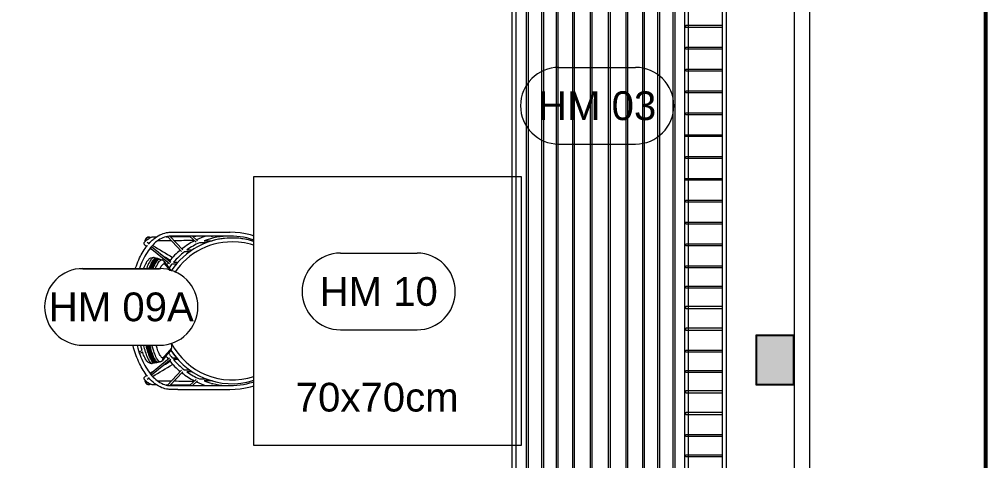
# Model space of a CAD drawing. Header units: millimetres. Extents: x 29001 to 40804, y -8833 to -5892.
# Drawn here: x 31238.8 to 31491.6, y -8514 to -8398.9 of the extents above; entities that cross this region are included whole.
import ezdxf
from ezdxf.enums import TextEntityAlignment as Align

# ---------------------------------------------------------------- set-up
doc = ezdxf.new("R2010")
doc.units = ezdxf.units.MM
for name, pattern in [('ACAD_ISO03W100', [30, 12, -18]), ('DASHED2', [0.375, 0.25, -0.125]), ('MAVIBAHCE XREF$0$DASHDOT', [1, 0.5, -0.25, 0, -0.25])]:
    doc.linetypes.add(name, pattern=pattern)
doc.layers.get('0').update_dxf_attribs({"lineweight": 0})
for name, color, linetype, lineweight in [('Auto_ince', 251, 'Continuous', 0), ('Auto_Tefriş', 32, 'Continuous', 0), ('Auto_Tefriş_2', 26, 'Continuous', 0), ('wipeout', 254, 'Continuous', 0), ('xxx_Auto_Kaplama_Mermer Tarama', 45, 'Continuous', 0), ('xxx_Auto_Tefris_Silik', 252, 'Continuous', 0), ('xxx_Auto_Tefris_Tefris', 32, 'Continuous', 0), ('xxx_Auto_Yardimci_Isaret Genel', 51, 'Continuous', 0)]:
    doc.layers.add(name, color=color, linetype=linetype, lineweight=lineweight)
doc.layers.add('xxx_Auto_Mobilya_Deri', color=7, linetype='Continuous', lineweight=0, true_color=0x666666)
doc.styles.add('AUTOBAN', font='')
doc.styles.get("Standard").update_dxf_attribs({"font": 'arial.ttf'})
doc.styles.get('AUTOBAN').set_extended_font_data('Helvetica Normal Tr')

# ---------------------------------------------------------------- blocks, each defined once
blk = doc.blocks.new('TÜM LAYOOUT')
at = {"color": 116, "lineweight": 0, "true_color": 0x136734}
for points in [[(1796.26, -1873.45), (1796.26, -1879.96), (2296.26, -1879.96), (2296.26, -2326.45), (633.13, -2326.45), (633.13, -2358.95)], [(1800.26, -1873.45), (1800.26, -1875.96), (2300.26, -1875.96), (2300.26, -2330.45), (637.13, -2330.45), (637.13, -2358.95)]]:
    blk.add_lwpolyline(points, dxfattribs=at)
at = {"layer": 'xxx_Auto_Yardimci_Isaret Genel', "linetype": 'MAVIBAHCE XREF$0$DASHDOT', "lineweight": 0, "ltscale": 50, "const_width": 1}
blk.add_lwpolyline([(0, -124.45), (2346.26, -124.45), (2346.26, -2358.95), (0, -2358.95)], close=True, dxfattribs=at)
blk = doc.blocks.new('THC PLAN')
at = {"linetype": 'Continuous'}
blk.add_wipeout([(1592.84, -948.22), (1593.27, -911.48), (1597.33, -907.91), (1608.94, -904.92), (1618.54, -904.84), (1628.14, -907.26), (1634.76, -910.81), (1635.32, -948.21), (1631.21, -948.78), (1626.45, -950.79), (1620.72, -953.05), (1612.25, -953.37), (1605.07, -952), (1598.78, -948.45)], dxfattribs=at).translate(0, 0, 41.86).dxf.layer = 'wipeout'
for p, q in [((1608.45, -908.12), (1608.24, -907.14)), ((1608.74, -907.06), (1608.95, -908.05)), ((1613.88, -907.71), (1613.88, -906.67)), ((1614.38, -906.67), (1614.38, -907.72)), ((1619.31, -908.07), (1619.52, -907.06)), ((1620.02, -907.14), (1619.8, -908.14)), ((1603.32, -909.32), (1602.99, -908.48)), ((1603.46, -908.31), (1603.78, -909.14)), ((1624.43, -909.27), (1624.8, -908.31)), ((1625.27, -908.48), (1624.9, -909.43)), ((1601.41, -916.6), (1597.36, -911.59)), ((1597.74, -911.27), (1601.84, -916.33)), ((1626.42, -916.33), (1630.52, -911.27)), ((1630.91, -911.59), (1626.85, -916.6)), ((1598.24, -919.78), (1594.64, -916.39)), ((1594.71, -915.76), (1598.64, -919.47)), ((1601.41, -918.52), (1601.41, -917.37)), ((1601.91, -916.95), (1601.91, -918.09)), ((1624.58, -916.77), (1624.58, -916.77)), ((1626.35, -918.09), (1626.35, -916.95)), ((1626.85, -917.37), (1626.85, -918.52)), ((1629.63, -919.47), (1633.56, -915.76)), ((1633.62, -916.39), (1630.02, -919.78)), ((1593.63, -918.47), (1593.63, -932.04)), ((1634.63, -918.47), (1634.63, -932.15)), ((1594.63, -921.55), (1596.25, -923.25)), ((1595.86, -923.57), (1594.63, -922.27)), ((1598.24, -922.22), (1598.24, -920.84)), ((1598.74, -920.17), (1598.74, -921.49)), ((1629.52, -921.49), (1629.52, -920.17)), ((1630.02, -920.84), (1630.02, -922.22)), ((1632.01, -923.25), (1633.63, -921.55)), ((1633.63, -922.27), (1632.4, -923.57)), ((1596.36, -924.11), (1596.36, -925.91)), ((1631.9, -925.91), (1631.9, -924.11)), ((1594.63, -926.8), (1594.85, -927.56)), ((1595.86, -927.42), (1595.86, -925.33)), ((1632.4, -925.33), (1632.4, -927.42)), ((1633.41, -927.56), (1633.63, -926.8)), ((1595.86, -938.96), (1595.86, -937.86)), ((1596.36, -939.36), (1596.36, -940.18)), ((1631.9, -940.18), (1631.9, -939.37)), ((1632.4, -937.86), (1632.4, -938.96)), ((1598.24, -943.45), (1598.24, -943.06)), ((1598.74, -943.78), (1598.74, -944.12)), ((1629.52, -944.12), (1629.52, -943.78)), ((1630.02, -943.06), (1630.02, -943.45)), ((1601.41, -946.92), (1601.41, -946.75)), ((1601.91, -947.19), (1601.91, -947.34)), ((1626.35, -947.34), (1626.35, -947.19)), ((1626.85, -946.75), (1626.85, -946.92)), ((1605.2, -949.48), (1605.2, -949.41)), ((1605.7, -949.67), (1605.7, -949.73)), ((1622.56, -949.73), (1622.56, -949.67)), ((1623.06, -949.41), (1623.06, -949.48)), ((1609.43, -951.07), (1609.43, -951.05)), ((1609.93, -951.17), (1609.93, -951.19)), ((1614.38, -951.64), (1614.38, -951.64)), ((1618.33, -951.19), (1618.33, -951.17)), ((1618.83, -951.05), (1618.83, -951.07))]:
    blk.add_line(p, q)
for centre, radius, start, end in [((1614.2, -948.19), 40.47, 94.8315, 95.6642), ((1595.91, -910.88), 1, 90.2693, 208.0879), ((1595.9, -910.88), 0.9, 85.2765, 203.3664), ((1595.91, -910.86), 0.978, 80.4544, 90.5627), ((1564.68, -929.7), 36.95, 30.447, 31.4039), ((1600.57, -914.16), 5.21, 141.4282, 145.6715), ((297068.66, 175160.92), 343955.08, 210.7908923, 210.7919123), ((-260.29, -2019.91), 2163.75, 30.80378, 30.82388), ((1116.15, -1004.87), 493.16, 10.8161, 10.8849), ((1600.74, -912.29), 0.197, 190.729, 239.4928), ((1889.25, -988.16), 272.02, 163.7985, 163.9236), ((149344.79, -88940.49), 171954.48, 149.2075374, 149.2095778), ((3451.31, -1997.69), 2120.39, 149.17602, 149.19653), ((1663.58, -929.7), 36.94, 148.596, 149.5531), ((1627.65, -914.2), 5.27, 34.3541, 38.5485), ((1632.35, -910.86), 0.978, 89.4373, 99.5464), ((1632.36, -910.88), 0.9, 336.3666, 94.7195), ((1632.36, -910.88), 1, 331.8971, 89.7497), ((-46923.15, -394.15), 48521.73, 359.382869, 359.387008), ((18363.75, 9073.41), 19513.8, 210.787593, 210.792986), ((1569.61, -954.34), 52.12, 53.462, 53.476), ((1600.86, -912.87), 0.2, 190.7761, 223.5898), ((1600.85, -912.88), 0.195, 223.4279, 239.6177), ((1114.71, -1005.15), 494.62, 10.6325, 10.7011), ((1601.7, -913.75), 0.866, 189.3738, 279.2988), ((1569.48, -955.03), 51.51, 48.1472, 51.9769), ((-13877.25, 8324.46), 18049.53, 329.204559, 329.210392), ((1884.95, -986.93), 267.55, 164.1343, 164.2614), ((1627.51, -913.35), 0.198, 297.5581, 312.6002), ((1627.5, -913.35), 0.209, 312.4896, 342.9657), ((1887.01, -987.52), 269.69, 164.0082, 164.0495), ((1627.67, -912.78), 0.203, 296.7937, 344.0611), ((1648.5, -945.32), 38.43, 122.6419, 122.6613), ((50151.07, -394.15), 48521.39, 180.612992, 180.617131), ((-174535.59, 977.81), 176140.55, 359.3821298, 359.3837966), ((-84176.07, 5.7), 85775.8, 359.3844292, 359.3847095), ((1614.13, -932.64), 19, 122.793, 0.0008), ((1614.13, -932.64), 18, 117.59, 0.0008), ((1614.02, -932.03), 20.34, 129.2367, 140.661), ((1614.03, -932.05), 19.36, 130.6829, 142.1514), ((1600.81, -917.19), 0.488, 118.4283, 144.886), ((1614.19, -932.24), 20.61, 125.0952, 127.857), ((1614.19, -932.24), 19.61, 124.3323, 128.778), ((1614.16, -932.7), 19.07, 122.7793, 129.9888), ((1604.38, -916.07), 0.807, 227.9853, 276.9377), ((1614.44, -962.53), 46.36, 81.6537, 86.4291), ((1614.13, -932.64), 18, 0.0079, 60.5484), ((1623.87, -916.4), 0.733, 260.9271, 310.9473), ((1646.83, -943.52), 34.8, 124.6874, 130.2411), ((1614.13, -932.64), 19, 0.0079, 56.645), ((1614.08, -932.23), 19.6, 51.2236, 55.021), ((1614.07, -932.24), 20.61, 52.1425, 54.1372), ((1614.23, -932.05), 19.36, 37.8462, 49.3143), ((1614.25, -932.03), 20.33, 39.3378, 50.7645), ((87404.05, 5.7), 85775.52, 180.6152905, 180.6155707), ((177763.61, 977.8), 176140.31, 180.6162034, 180.6178702), ((-412725.86, 3543.07), 414345.63, 359.3824647, 359.3831882), ((1614.25, -932.22), 20.63, 142.0473, 152.9751), ((1614.01, -932.22), 20.64, 27.0261, 37.9514), ((415951.98, 3543.04), 414343.49, 180.6168118, 180.6175353), ((349183.86, -4670.25), 347609.36, 179.3822299, 179.3827779), ((1614.22, -932.2), 19.6, 144.5757, 155.6342), ((1614.23, -932.71), 19.13, 144.0882, 146.7268), ((1614.03, -932.7), 19.11, 33.256, 35.8973), ((1614.06, -932.2), 19.59, 24.3634, 35.4291), ((-345954.87, -4670.24), 347608.63, 0.6172221, 0.6177701), ((1613.96, -932.08), 20.31, 154.4617, 162.0598), ((1614.31, -932.08), 20.3, 17.9379, 25.5392), ((1614.2, -932.16), 19.57, 159.5687, 178.2071), ((1595.22, -925.69), 0.547, 141.6908, 178.2924), ((1614.15, -932.63), 19.02, 159.3031, 164.1022), ((1614.07, -932.16), 19.56, 0.343, 20.4337), ((1614.09, -932.64), 19.04, 0.0133, 15.9291), ((1633.04, -925.69), 0.547, 1.7075, 38.3186), ((1614.13, -932.15), 20.5, 179.7042, 0.2959), ((1614.19, -932.13), 19.56, 180.031, 200.4327), ((1614.07, -932.13), 19.56, 339.5661, 359.9696), ((1614.1, -932.63), 19.03, 339.278, 359.9877), ((1614.19, -932.6), 19.07, 200.7714, 215.8967), ((1632.98, -938.83), 0.515, 328.5381, 348.5813), ((4065.95, -924.18), 2470.22, 180.397, 180.4842), ((1614.21, -932.09), 19.59, 204.3627, 215.4282), ((1614.05, -932.09), 19.59, 324.5737, 335.6366), ((-889.11, -923.77), 2521.64, 359.51618, 359.6016), ((1604.7, -940.18), 10.1, 208.4626, 218.5795), ((1595.9, -946.08), 1, 355.3101, 92.3742), ((1595.9, -946.08), 0.899, 349.4504, 89.1333), ((1614.03, -932.25), 19.35, 217.8474, 229.3188), ((1614.12, -932.64), 19.01, 312.0405, 326.7493), ((1614.24, -932.25), 19.35, 310.6809, 322.1522), ((1632.36, -946.08), 1, 87.6256, 184.6899), ((1632.36, -946.08), 0.899, 90.8663, 190.5496), ((1623.37, -940.04), 10.34, 321.4895, 331.2152), ((1595.9, -946.08), 0.999, 180.1266, 275.5049), ((1595.9, -946.08), 0.899, 156.6331, 270.4107), ((1598.82, -5280.97), 4334.49, 89.99144, 90.02914), ((1595.93, -946.09), 0.869, 338.6947, 349.6935), ((1595.92, -946.09), 0.974, 336.4929, 349.6812), ((1595.95, -946.08), 0.946, 349.3656, 355.317), ((1600.71, -946.98), 0.499, 236.2994, 259.2635), ((1614.19, -932.55), 19.1, 230.0016, 241.9381), ((1614.2, -932.04), 19.63, 231.2306, 242.7134), ((1614.08, -932.55), 19.1, 296.3579, 309.977), ((1614.06, -932.04), 19.63, 297.2867, 308.7696), ((1629.44, -5280.93), 4334.46, 89.97086, 90.00856), ((1632.31, -946.08), 0.946, 184.683, 190.6344), ((1632.34, -946.09), 0.975, 190.3184, 203.5021), ((1632.33, -946.09), 0.869, 190.3065, 201.3053), ((1632.36, -946.08), 0.999, 264.5046, 359.8638), ((1632.36, -946.08), 0.899, 268.6642, 23.372), ((1632.39, -946.07), 0.976, 359.5151, 27.8367), ((1614.15, -932.58), 19.06, 243.7062, 265.5193), ((1614.09, -932.25), 19.38, 244.3599, 256.088), ((1614.17, -932.26), 19.38, 283.91, 295.6403), ((1614.15, -932.06), 19.59, 257.567, 265.6333), ((1614.13, -932.27), 19.38, 270.7456, 272.5678), ((1614.12, -932.07), 19.58, 272.6119, 282.4335), ((1614.11, -932.55), 19.09, 277.8507, 284.309)]:
    blk.add_arc(centre, radius, start, end)
for points, knots in [([(1633.63, -932.15), (1633.63, -928.56), (1633.63, -923.88), (1633.63, -918.7), (1633.63, -916.97), (1633.61, -915.77), (1633.26, -914.51), (1632.34, -912.98), (1631, -911.6), (1628.69, -909.89), (1624.97, -908.2), (1619.8, -906.95), (1614.12, -906.53), (1608.48, -906.95), (1603.31, -908.19), (1599.58, -909.89), (1597.25, -911.6), (1595.91, -913), (1594.99, -914.52), (1594.66, -915.78), (1594.63, -916.95), (1594.63, -918.63), (1594.63, -921.61), (1594.63, -926.3), (1594.63, -929.94), (1594.63, -932.15)], [0, 0, 0, 0, 10.76451, 14.024069, 15.555245, 15.941019, 17.620949, 19.411439, 21.291586, 23.347652, 28.009803, 33.466332, 39.246754, 45.02672, 50.416088, 55.123917, 57.239292, 59.076888, 60.892815, 62.543481, 62.92004, 64.407062, 67.565743, 71.876191, 78.483634, 78.483634, 78.483634, 78.483634]), ([(1597.08, -910.51), (1598.11, -909.7), (1600.5, -908.28), (1604.62, -906.79), (1609.26, -905.87), (1614.15, -905.57), (1619.06, -905.88), (1623.7, -906.8), (1627.81, -908.3), (1630.18, -909.72), (1631.18, -910.51)], [0, 0, 0, 0, 3.921864, 8.309993, 13.091815, 18.083368, 22.974007, 27.823927, 32.224374, 36.05482, 36.05482, 36.05482, 36.05482]), ([(1594.81, -912.94), (1594.81, -912.65), (1594.82, -912.32), (1594.82, -911.87), (1594.96, -911.42), (1595.34, -910.77), (1595.82, -910.12), (1596.28, -909.69), (1596.71, -909.62), (1596.98, -909.79), (1597.14, -910.05), (1597.24, -910.22), (1597.31, -910.34)], [0, 0, 0, 0, 0.880915, 0.993849, 1.346591, 2.269542, 3.256294, 3.760106, 4.149937, 4.470063, 4.670286, 5.067906, 5.067906, 5.067906, 5.067906]), ([(1600.42, -911.64), (1600.41, -911.53), (1600.42, -911.3), (1600.58, -910.84), (1601.09, -910.3), (1602.06, -909.76), (1602.84, -909.45), (1603.31, -909.29)], [0, 0, 0, 0, 0.338025, 0.68305, 1.454174, 2.518494, 3.984482, 3.984482, 3.984482, 3.984482]), ([(1628.03, -912.26), (1628.06, -912.17), (1628, -911.96), (1627.76, -911.68), (1627.37, -911.36), (1626.56, -910.87), (1625.22, -910.28), (1622.71, -909.45), (1619.97, -908.89), (1617.13, -908.57), (1614.75, -908.46), (1610.9, -908.53), (1607.33, -908.98), (1604.5, -909.66), (1603.23, -910.04), (1602.2, -910.4), (1601.29, -910.84), (1600.81, -911.14), (1600.5, -911.44), (1600.42, -911.66), (1600.44, -911.75)], [0, 0, 0, 0, 0.278376, 0.622174, 1.101377, 1.776557, 3.467846, 5.471554, 9.70769, 11.850074, 14.034591, 16.85395, 23.401701, 24.800898, 25.582134, 27.367063, 28.053406, 28.640071, 29.045823, 29.318055, 29.318055, 29.318055, 29.318055]), ([(1627.86, -912.83), (1627.89, -912.74), (1627.84, -912.53), (1627.6, -912.25), (1627.22, -911.94), (1626.42, -911.45), (1625.11, -910.86), (1622.65, -910.04), (1619.24, -909.34), (1615.52, -909.04), (1610.96, -909.13), (1607.51, -909.54), (1604.63, -910.24), (1603.35, -910.61), (1602.21, -911.02), (1601.33, -911.46), (1600.89, -911.75), (1600.61, -912.02), (1600.53, -912.24), (1600.55, -912.33)], [0, 0, 0, 0, 0.277702, 0.618512, 1.091914, 1.757706, 3.423591, 5.396429, 9.506247, 13.871508, 16.559288, 23.186824, 24.264895, 25.436055, 27.176987, 27.899431, 28.370671, 28.773552, 29.045239, 29.045239, 29.045239, 29.045239]), ([(1627.76, -913.21), (1627.78, -913.12), (1627.73, -912.91), (1627.49, -912.63), (1627.12, -912.32), (1626.33, -911.83), (1625.03, -911.25), (1622.6, -910.44), (1619.21, -909.73), (1615.51, -909.43), (1610.97, -909.52), (1607.54, -909.94), (1604.67, -910.63), (1603.4, -911), (1602.27, -911.41), (1601.4, -911.85), (1600.96, -912.14), (1600.69, -912.41), (1600.6, -912.63), (1600.62, -912.72)], [0, 0, 0, 0, 0.276857, 0.615332, 1.083989, 1.743361, 3.392434, 5.344886, 9.417286, 13.762083, 16.446861, 23.042581, 24.113255, 25.276096, 27.004477, 27.721281, 28.188925, 28.589676, 28.860721, 28.860721, 28.860721, 28.860721]), ([(1600.61, -912.61), (1600.62, -912.51), (1600.7, -912.29), (1600.98, -912), (1601.41, -911.7), (1602.26, -911.26), (1603.66, -910.73), (1606.94, -909.86), (1610.8, -909.36), (1614.59, -909.27), (1617.1, -909.39), (1619.47, -909.65), (1621.63, -910.06), (1623.56, -910.59), (1625.09, -911.11), (1626.36, -911.69), (1627.12, -912.18), (1627.5, -912.49), (1627.73, -912.81), (1627.78, -913.03), (1627.77, -913.12)], [0, 0, 0, 0, 0.299857, 0.688409, 1.212511, 1.856299, 3.561617, 5.708866, 12.030256, 15.183819, 17.082644, 19.555489, 22.346767, 23.656596, 25.571171, 27.191727, 27.809975, 28.30105, 28.668251, 28.958914, 28.958914, 28.958914, 28.958914]), ([(1627.7, -913.4), (1627.73, -913.31), (1627.67, -913.1), (1627.44, -912.82), (1627.07, -912.51), (1626.28, -912.03), (1624.99, -911.44), (1622.58, -910.63), (1619.2, -909.93), (1615.51, -909.63), (1610.98, -909.72), (1607.55, -910.13), (1604.69, -910.83), (1603.43, -911.19), (1602.3, -911.61), (1601.44, -912.04), (1601, -912.34), (1600.72, -912.6), (1600.64, -912.82), (1600.66, -912.91)], [0, 0, 0, 0, 0.276638, 0.614131, 1.080881, 1.737163, 3.377868, 5.320178, 9.373954, 13.708549, 16.391827, 22.971683, 24.038674, 25.197375, 26.919507, 27.633832, 28.100026, 28.499849, 28.770724, 28.770724, 28.770724, 28.770724]), ([(1603.78, -909.14), (1604.58, -908.89), (1606.28, -908.46), (1609.88, -907.87), (1614.41, -907.58), (1619.64, -907.99), (1622.9, -908.75), (1624.43, -909.27)], [0, 0, 0, 0, 2.511515, 5.247937, 10.953451, 16.085332, 20.943932, 20.943932, 20.943932, 20.943932]), ([(1624.9, -909.43), (1625.17, -909.54), (1625.68, -909.74), (1626.56, -910.16), (1627.39, -910.65), (1628.03, -911.37), (1628.11, -911.93), (1628.05, -912.17)], [0, 0, 0, 0, 0.854425, 1.667052, 2.902407, 3.750177, 4.494991, 4.494991, 4.494991, 4.494991]), ([(1630.95, -910.34), (1631.02, -910.22), (1631.12, -910.05), (1631.28, -909.79), (1631.56, -909.62), (1631.98, -909.69), (1632.44, -910.12), (1632.91, -910.76), (1633.3, -911.42), (1633.44, -911.87), (1633.45, -912.32), (1633.45, -912.65), (1633.45, -912.94)], [0, 0, 0, 0, 0.397513, 0.599592, 0.923848, 1.307284, 1.812926, 2.777218, 3.722785, 4.073147, 4.186061, 5.067708, 5.067708, 5.067708, 5.067708]), ([(1593.63, -918.47), (1593.64, -917.81), (1593.61, -916.97), (1593.68, -915.56), (1594.07, -914.15), (1595.1, -912.36), (1596.16, -911.3), (1596.75, -910.79)], [0, 0, 0, 0, 1.986445, 2.527254, 4.232645, 6.326212, 8.682617, 8.682617, 8.682617, 8.682617]), ([(1627.59, -913.79), (1627.62, -913.69), (1627.57, -913.49), (1627.34, -913.21), (1626.96, -912.9), (1626.19, -912.41), (1624.91, -911.83), (1622.52, -911.02), (1619.17, -910.33), (1615.5, -910.03), (1610.99, -910.12), (1607.57, -910.53), (1604.73, -911.22), (1603.48, -911.59), (1602.36, -912), (1601.5, -912.43), (1601.07, -912.73), (1600.79, -912.99), (1600.71, -913.21), (1600.73, -913.3)], [0, 0, 0, 0, 0.276621, 0.612525, 1.076377, 1.726712, 3.35076, 5.272889, 9.289591, 13.603837, 16.284117, 22.83233, 23.891984, 25.042448, 26.752132, 27.462175, 27.926158, 28.324409, 28.59525, 28.59525, 28.59525, 28.59525]), ([(1600.72, -913.2), (1600.73, -913.1), (1600.8, -912.88), (1601.07, -912.59), (1601.5, -912.29), (1602.36, -911.84), (1603.75, -911.32), (1606.44, -910.6), (1610.22, -910.01), (1614.8, -909.81), (1619.22, -910.15), (1622.61, -910.88), (1625, -911.69), (1626.23, -912.27), (1626.97, -912.75), (1627.34, -913.07), (1627.57, -913.38), (1627.62, -913.6), (1627.61, -913.7)], [0, 0, 0, 0, 0.298109, 0.672222, 1.181866, 1.847501, 3.58322, 5.631914, 10.203243, 15.02391, 19.387936, 23.475016, 25.395043, 26.937474, 27.549506, 28.042589, 28.40077, 28.694057, 28.694057, 28.694057, 28.694057]), ([(1600.84, -913.89), (1600.82, -913.79), (1600.9, -913.59), (1601.16, -913.33), (1601.56, -913.04), (1602.39, -912.61), (1603.79, -912.08), (1606.47, -911.36), (1610.26, -910.77), (1614.78, -910.57), (1619.11, -910.91), (1622.4, -911.61), (1624.74, -912.39), (1625.96, -912.95), (1626.75, -913.43), (1627.14, -913.74), (1627.4, -914.05), (1627.46, -914.27), (1627.43, -914.36)], [0, 0, 0, 0, 0.278877, 0.621533, 1.095914, 1.760487, 3.415037, 5.578987, 10.091194, 14.876802, 19.142059, 23.109684, 24.91948, 26.554393, 27.129029, 27.676229, 28.060521, 28.328174, 28.328174, 28.328174, 28.328174]), ([(1601.84, -914.6), (1601.82, -914.51), (1601.9, -914.33), (1602.14, -914.09), (1602.51, -913.83), (1603.28, -913.43), (1604.57, -912.96), (1607.05, -912.31), (1610.53, -911.78), (1614.71, -911.6), (1618.72, -911.89), (1621.76, -912.52), (1623.93, -913.22), (1625.2, -913.79), (1626.02, -914.3), (1626.38, -914.72), (1626.43, -914.92), (1626.41, -915)], [0, 0, 0, 0, 0.259541, 0.576073, 1.010427, 1.622498, 3.14659, 5.139082, 9.305189, 13.701852, 17.654608, 21.343981, 22.998248, 24.493832, 25.517481, 25.87179, 26.120974, 26.120974, 26.120974, 26.120974]), ([(1631.51, -910.79), (1631.81, -911.04), (1632.36, -911.56), (1633.34, -912.68), (1634.19, -914.12), (1634.58, -915.55), (1634.65, -916.97), (1634.62, -917.81), (1634.63, -918.47)], [0, 0, 0, 0, 1.165515, 2.298684, 4.425887, 6.153316, 6.688381, 8.682163, 8.682163, 8.682163, 8.682163]), ([(1626.41, -915), (1625.97, -915.32), (1625.33, -915.81), (1624.51, -916.47), (1624.07, -916.85), (1623.82, -917.06), (1623.77, -917.11), (1623.75, -917.11), (1623.73, -917.11), (1623.7, -917.1), (1623.3, -917.02), (1622.73, -916.91), (1622.01, -916.79), (1621.33, -916.68), (1620.45, -916.56), (1618.84, -916.36), (1617, -916.22), (1612.19, -916.09), (1608.12, -916.35), (1604.64, -916.84), (1604.47, -916.86), (1604.37, -916.78), (1603.9, -916.34), (1603.27, -915.79), (1602.48, -915.12), (1602.09, -914.8), (1601.84, -914.6)], [0, 0, 0, 0, 1.638122, 2.407606, 3.164681, 3.377744, 3.380052, 3.389163, 3.423595, 3.452493, 3.460983, 4.66918, 5.166854, 5.667294, 6.73481, 7.820974, 10.55463, 12.251255, 22.267831, 22.760393, 22.783016, 22.786224, 23.134341, 24.725115, 25.26913, 26.243946, 26.243946, 26.243946, 26.243946]), ([(1626.41, -915), (1626.47, -915.02), (1626.57, -915.03), (1626.79, -915.02), (1627.16, -914.87), (1627.37, -914.58), (1627.43, -914.36)], [0, 0, 0, 0, 0.167666, 0.321649, 0.644728, 1.334715, 1.334715, 1.334715, 1.334715]), ([(1596.5, -947.47), (1596.39, -947.45), (1596.22, -947.34), (1596, -947.09), (1595.62, -946.6), (1595.25, -946.03), (1594.94, -945.49), (1594.82, -945.21), (1594.82, -944.88), (1594.8, -942.8), (1594.79, -940.79), (1594.77, -938.93)], [0, 0, 0, 0, 0.34068, 0.599078, 0.989648, 2.195656, 2.619669, 2.869219, 3.117296, 3.578898, 9.1396, 9.1396, 9.1396, 9.1396]), ([(1633.49, -938.93), (1633.48, -940.94), (1633.46, -943.01), (1633.45, -945.09), (1633.43, -945.26), (1633.32, -945.49), (1633.01, -946.03), (1632.64, -946.6), (1632.26, -947.09), (1632.05, -947.34), (1631.87, -947.45), (1631.76, -947.47)], [0, 0, 0, 0, 6.022079, 6.190929, 6.26967, 6.514877, 6.943839, 8.152033, 8.537297, 8.799681, 9.139602, 9.139602, 9.139602, 9.139602]), ([(1600.52, -947.48), (1599.22, -947.48), (1597.88, -947.48), (1596.54, -947.48), (1596.5, -947.47)], [0, 0, 0, 0, 3.901896, 4.019045, 4.019045, 4.019045, 4.019045]), ([(1631.76, -947.47), (1631.72, -947.48), (1630.38, -947.48), (1629.04, -947.48), (1627.74, -947.48)], [0, 0, 0, 0, 0.118356, 4.019062, 4.019062, 4.019062, 4.019062])]:
    blk.add_open_spline(points, degree=3, knots=knots)
blk = doc.blocks.new('masa-70')
at = {"layer": 'xxx_Auto_Tefris_Tefris'}
blk.add_lwpolyline([(1342.71, 1062.64), (1412.71, 1062.64), (1412.71, 992.64), (1342.71, 992.64)], close=True, dxfattribs=at)
blk = doc.blocks.new('Sun köşe')
at = {"linetype": 'Continuous'}
blk.add_wipeout([(-42.09, 15.68), (-47.03, 16.29), (-53.33, 16.66), (-59.37, 16.17), (-63.57, 15.92), (-66.22, 19.81), (-65.91, 23.95), (-66.29, 27.18), (-67.47, 29.34), (-70.86, 33.59), (-71.97, 35.2), (-72.89, 36.74), (-73.75, 38.72), (-74.49, 42.54), (-74.86, 45.26), (-74.55, 47.91), (-74.3, 51.12), (-73.68, 53.72), (-71.34, 57.67), (-68.62, 61.74), (-65.71, 65.38), (-61.88, 68.96), (-59.6, 70.63), (-57.32, 71.92), (-53.8, 73.47), (-49.41, 74.64), (-46.39, 74.95), (-42.38, 75.63), (-38.86, 75.94), (-34.11, 75.75), (-29.6, 74.83), (-26.14, 73.96), (-21.15, 73.9), (-16.95, 73.9), (-14.11, 73.28), (-12.5, 73.04), (-9.87, 71.44), (-8.09, 71.24), (-4.53, 70.65), (0.6, 69.66), (3.96, 68.28), (7.81, 66.21), (11.07, 64.13), (14.52, 62.06), (18.37, 59.59), (20.64, 58.31), (24.98, 55.54), (27.75, 53.37), (29.82, 51.3), (32.78, 48.53), (35.25, 46.26), (36.63, 44.88), (38.41, 43.1), (46.31, 33.41), (46.9, 32.82), (50.65, 27.29), (53.02, 23.54), (55.58, 18.2), (58.25, 12.58), (60.81, 7.84), (62.39, 2.7), (63.77, -2.83), (65.87, -11.86), (67.74, -22.42), (68.03, -29.63), (67.14, -36.45), (66.35, -41.19), (65.75, -45.53), (63.38, -50.47), (60.71, -55.11), (53.2, -63.41), (50.43, -64.79), (45.99, -66.47), (41.54, -67.56), (38.58, -67.75), (34.33, -67.46), (30.68, -65.78), (25.15, -63.21), (21.89, -60.35), (18.54, -57.19), (16.07, -55.31), (14.29, -55.71), (11.92, -56.89), (9.95, -55.11), (10.25, -52.45), (11.93, -48.4), (12.62, -44.55), (11.04, -40.4), (10.16, -36.55), (9.47, -31.51), (9.57, -25.88), (8.19, -19.37), (7.01, -14.62), (4.65, -9.29), (2.38, -4.65), (-3, 1.72), (-7.54, 6.46), (-14.15, 11.3), (-20.57, 14.56), (-29.75, 16.63), (-36.47, 17.22)], dxfattribs=at).dxf.layer = 'wipeout'
at = {"layer": 'Auto_ince'}
for points in [[(-51.37, 71.06), (-47.27, 61.86, -1), (-47.73, 61.65), (-51.85, 70.91)], [(-44.76, 72.59), (-42.78, 63.26, -1), (-43.27, 63.16), (-45.26, 72.51)], [(-38.1, 73.06), (-38.1, 63.7, -1), (-38.6, 63.7), (-38.6, 73.06)], [(-31.73, 72.85), (-32.3, 63.51, -1), (-32.8, 63.54), (-32.23, 72.88)], [(-25.38, 72.25), (-26.52, 62.96, -1), (-27.02, 63.02), (-25.88, 72.31)], [(-19.09, 71.26), (-20.79, 62.06, -1), (-21.28, 62.16), (-19.58, 71.35)], [(-57.78, 68.37), (-51.37, 59.55, -1), (-51.78, 59.26), (-58.22, 68.13)], [(-12.86, 69.9), (-15.12, 60.82, -1), (-15.61, 60.94), (-13.35, 70.02)], [(-6.73, 68.15), (-9.54, 59.23, -1), (-10.02, 59.38), (-7.21, 68.3)], [(-0.72, 66.04), (-4.07, 57.3, -1), (-4.54, 57.48), (-1.18, 66.21)], [(-63.71, 64.37), (-54.9, 56.44, -1), (-55.24, 56.07), (-64.09, 64.04)], [(-63.71, 64.37), (-54.9, 56.44, -1), (-55.24, 56.07), (-64.09, 64.04)], [(5.15, 63.56), (1.27, 55.04, -1), (0.82, 55.25), (4.7, 63.76)], [(10.86, 60.72), (6.47, 52.46, -1), (6.03, 52.7), (10.42, 60.96)], [(10.86, 60.72), (6.47, 52.46, -1), (6.03, 52.7), (10.42, 60.96)], [(-68.65, 58.98), (-57.71, 52.67, -1), (-57.96, 52.23), (-68.93, 58.57)], [(16.39, 57.55), (11.5, 49.57, -1), (11.08, 49.83), (15.96, 57.81)], [(21.71, 54.04), (16.35, 46.38, -1), (15.94, 46.66), (21.3, 54.33)], [(-71.89, 52.36), (-59.67, 48.39, -1), (-59.82, 47.92), (-72.03, 51.88)], [(26.81, 50.21), (20.99, 42.89, -1), (20.59, 43.2), (26.42, 50.53)], [(31.66, 46.08), (25.4, 39.13, -1), (25.03, 39.47), (31.29, 46.42)], [(-72.8, 45.07), (-60.7, 43.8, -1), (-60.75, 43.3), (-72.77, 44.57)], [(32.11, 33.17), (35.9, 41.88, 0.066927), (35.44, 42.49, 0.066927), (34.83, 42.96), (26.1, 39.18)], [(35.27, 42.67), (28.65, 36.05, 1), (29, 35.7), (35.62, 42.31)], [(-71.22, 38), (-60.75, 39.1, -1), (-60.7, 38.6), (-71.02, 37.52)], [(39.04, 38.71), (32.08, 32.45, 1), (32.42, 32.08), (39.37, 38.34)], [(-67.65, 31.94), (-59.82, 34.49, -1), (-59.67, 34.01), (-67.32, 31.53)], [(43.17, 33.86), (35.84, 28.04, 1), (36.15, 27.64), (43.48, 33.47)], [(-62.97, 27.28), (-57.96, 30.17, -1), (-57.71, 29.73), (-62.54, 26.94)], [(46.99, 28.76), (39.33, 23.4, 1), (39.61, 22.99), (47.28, 28.35)], [(-57.89, 23.94), (-55.24, 26.33, -1), (-54.9, 25.96), (-57.42, 23.69)], [(50.5, 23.44), (42.52, 18.55, 1), (42.78, 18.12), (50.76, 23.01)], [(53.67, 17.91), (45.41, 13.52, 1), (45.65, 13.08), (53.91, 17.47)], [(53.67, 17.91), (45.41, 13.52, 1), (45.65, 13.08), (53.91, 17.47)], [(56.51, 12.2), (47.99, 8.32, 1), (48.2, 7.87), (56.71, 11.75)], [(58.99, 6.33), (50.25, 2.98, 1), (50.43, 2.51), (59.17, 5.86)], [(61.1, 0.32), (52.18, -2.49, 1), (52.33, -2.97), (61.25, -0.16)], [(62.85, -5.81), (53.77, -8.07, 1), (53.89, -8.56), (62.97, -6.3)], [(64.21, -12.04), (55.02, -13.74, 1), (55.11, -14.23), (64.3, -12.53)], [(65.2, -18.33), (55.91, -19.47, 1), (55.97, -19.97), (65.26, -18.83)], [(65.8, -24.68), (56.46, -25.25, 1), (56.49, -25.75), (65.83, -25.18)], [(66.01, -31.05), (56.65, -31.05, 1), (56.65, -31.55), (66.01, -31.55)], [(65.54, -37.71), (56.21, -35.73, 1), (56.11, -36.22), (65.46, -38.21)], [(64.01, -44.32), (54.81, -40.22, 1), (54.6, -40.68), (63.86, -44.8)], [(61.32, -50.73), (52.5, -44.32, 1), (52.21, -44.73), (61.08, -51.17)], [(16.89, -50.84), (19.28, -48.19, 1), (18.91, -47.85), (16.64, -50.37)], [(57.29, -56.67), (49.37, -47.86, 1), (48.99, -48.19), (56.96, -57.05)], [(20.23, -55.92), (23.12, -50.91, 1), (22.68, -50.66), (19.89, -55.49)], [(51.93, -61.6), (45.62, -50.66, 1), (45.18, -50.91), (51.52, -61.88)], [(24.89, -60.6), (27.44, -52.78, 1), (26.96, -52.62), (24.48, -60.27)], [(45.31, -64.84), (41.34, -52.62, 1), (40.87, -52.78), (44.83, -64.98)], [(30.95, -64.17), (32.05, -53.7, 1), (31.55, -53.65), (30.47, -63.97)], [(38.02, -65.75), (36.75, -53.65, 1), (36.25, -53.7), (37.52, -65.72)]]:
    blk.add_lwpolyline(points, format="xyb", dxfattribs=at)
at = {"layer": 'Auto_ince', "elevation": -0.14}
for points in [[(-52.98, 60.92), (-60.55, 64, 0.165812), (-61.06, 63.99, 0.083801), (-62.1, 63.22, 0.014346), (-62.25, 63.05, 0.014346)], [(-62.54, 62.65, 0.036875), (-62.82, 62.15, 0.165812), (-62.8, 61.64), (-58.99, 53.41)], [(-57.87, 53.36), (-61.82, 61.91, -0.006156), (-61.79, 61.97, -0.006156)], [(-61.5, 62.38, -0.016823), (-61.37, 62.53, -0.066927), (-60.77, 63.01), (-52.24, 59.54)], [(-54.01, 21.07), (-60.55, 18.4, -0.165812), (-61.06, 18.41, -0.083801), (-62.1, 19.18, -0.083801), (-62.82, 20.25, -0.165812), (-62.8, 20.76), (-61.01, 24.63)], [(-60.16, 24.09), (-61.82, 20.49, 0.066927), (-61.37, 19.87, 0.066927), (-60.77, 19.39), (-55.34, 21.61)], [(55.31, -54.46, 0.016823), (55.45, -54.33, 0.066927), (55.93, -53.73), (52.46, -45.19)], [(14.02, -46.96), (11.35, -53.51, 0.165812), (11.36, -54.01, 0.083801), (12.13, -55.05, 0.083801), (13.2, -55.77, 0.165812), (13.71, -55.75), (17.58, -53.96)], [(53.84, -45.94), (56.92, -53.51, -0.165812), (56.91, -54.02, -0.083801), (56.14, -55.06, -0.014346), (55.98, -55.21, -0.014346)], [(17.04, -53.11), (13.44, -54.77, -0.066927), (12.82, -54.32, -0.066927), (12.34, -53.72), (14.56, -48.29)], [(46.28, -50.83), (54.83, -54.78, 0.008603), (54.92, -54.73, 0.008603)], [(55.6, -55.49, -0.038696), (55.07, -55.78, -0.165812), (54.56, -55.76), (46.33, -51.95)]]:
    blk.add_lwpolyline(points, format="xyb", dxfattribs=at)
for points in [[(-52.98, 60.92), (-52.11, 60.56)], [(-60.59, 25.55), (-58.99, 28.99)], [(-57.87, 29.04), (-59.74, 25.01)], [(-54.02, 22.14), (-52.24, 22.87)], [(-51.27, 22.18), (-52.64, 21.62)], [(15.13, -44.23), (14.57, -45.59)], [(15.09, -46.97), (15.82, -45.19)], [(21.99, -50.82), (17.96, -52.69)], [(18.5, -53.54), (21.94, -51.95)]]:
    blk.add_lwpolyline(points, dxfattribs=at)
at = {"layer": 'Auto_ince', "linetype": 'DASHED2', "ltscale": 0.025, "elevation": -0.14}
blk.add_lwpolyline([(-58.99, 53.41), (-58.63, 52.62)], dxfattribs=at)
at = {"layer": 'Auto_ince'}
for points in [[(26.63, 40.5), (34.16, 43.75)], [(36.7, 41.21), (32.84, 32.35)], [(25.28, 39.91), (25.53, 40.02)]]:
    blk.add_lwpolyline(points, dxfattribs=at)
for centre, radius, start, end in [((-61.73, 62.88, -0.14), 1, 69.1042, 150.0754), ((-61.73, 62.88, -0.14), 1, 183.1698, 203.5457), ((-61.73, 62.88, -0.14), 1, 265.714, 272.8302), ((-61.73, 62.88, -0.14), 1, 305.9246, 6.8349), ((-38.35, 41.2), 23, 126.6228, 137.3772), ((35.8, 42.84), 1, 344.7756, 105.2244), ((35.8, 42.84), 1, 174.4395, 210.6562), ((35.8, 42.84), 1, 239.6113, 275.5605), ((-61.73, 19.53, -0.14), 1, 353.1651, 94.286), ((-61.73, 19.53, -0.14), 1, 156.4543, 290.8958), ((12.48, -54.68, -0.14), 1, 159.1042, 293.5457), ((12.48, -54.68, -0.14), 1, 355.714, 96.8349), ((55.8, -54.69, -0.14), 1, 174.9596, 184.2674), ((55.8, -54.69, -0.14), 1, 83.1465, 144.0568), ((55.8, -54.69, -0.14), 1, 299.906, 20.8772), ((55.8, -54.69, -0.14), 1, 246.4357, 269.0404)]:
    blk.add_arc(centre, radius, start, end, dxfattribs=at)
at = {"layer": 'Auto_Tefriş', "elevation": -0.14}
for points in [[(-51.27, 60.22), (-52.11, 60.56)], [(-58.63, 52.62), (-58.49, 52.31)], [(-58.63, 29.78), (-58.49, 30.09)], [(53.15, -44.23), (53.49, -45.07)], [(22.73, -51.58), (23.04, -51.44)], [(45.54, -51.59), (45.23, -51.44)]]:
    blk.add_lwpolyline(points, dxfattribs=at)
at = {"layer": 'Auto_Tefriş'}
for centre, radius, start, end in [((-38.35, -31.3), 105.35, 0, 90), ((-38.35, -31.3), 104.36, 0, 90), ((-38.35, 41.2), 23, 102.6228, 113.3772), ((-38.35, 41.2), 23, 90.6228, 101.3772), ((-38.35, -31.3), 95.5, 0, 90), ((-38.35, 41.2), 23, 114.6228, 125.3772), ((-38.35, 41.2), 23, 126.6228, 149.3772), ((-38.35, 41.2), 23, 138.6228, 149.3772), ((-38.35, 41.2), 23, 150.6228, 161.3772), ((-38.35, 41.2), 23, 162.6228, 173.3772), ((-38.35, 41.2), 23, 174.6228, 185.3772), ((-38.35, 41.2), 23, 186.6228, 197.3772), ((-38.35, 41.2), 23, 198.6228, 209.3772), ((-38.35, 41.2), 23, 210.6228, 221.3772), ((-38.35, 41.2), 23, 222.6228, 245.7388), ((-38.35, -31.3), 49.5, 0, 90), ((34.15, -31.3), 23, 348.6228, 359.3772), ((34.15, -31.3), 23, 336.6228, 347.3772), ((34.15, -31.3), 23, 204.2612, 227.3772), ((34.15, -31.3), 23, 324.6228, 335.3772), ((34.13, -31.3), 23, 312.6042, 323.3586), ((34.15, -31.3), 23, 228.6228, 239.3772), ((34.13, -31.3), 23, 300.6042, 311.3586), ((34.15, -31.3), 23, 240.6228, 251.3772), ((34.15, -31.3), 23, 288.6228, 299.3772), ((34.15, -31.3), 23, 252.6228, 263.3772), ((34.15, -31.3), 23, 264.6228, 275.3772), ((34.15, -31.3), 23, 276.6228, 287.3772)]:
    blk.add_arc(centre, radius, start, end, dxfattribs=at)
at = {"layer": 'Auto_Tefriş', "extrusion": (0, 0, -1)}
blk.add_ellipse((-38.35, 46.13), major_axis=(-34.48, 0), ratio=0.781001, start_param=4.882437, end_param=7.853982, dxfattribs=at)
at = {"layer": 'Auto_Tefriş'}
blk.add_ellipse((39.08, -31.3), major_axis=(0, -34.48), ratio=0.781001, start_param=4.712389, end_param=7.853982, dxfattribs=at)
for points in [[(-38.35, 18.2), (-41.26, 18.2), (-44.18, 18.48), (-50.04, 19.64), (-52.98, 20.56), (-58.45, 22.98), (-60.98, 24.47), (-65.47, 27.94), (-67.42, 29.91), (-70.6, 34.21), (-71.82, 36.53), (-73.42, 41.28), (-73.83, 43.71), (-73.83, 46.13), (-73.83, 47.7), (-73.66, 49.27), (-72.79, 53.29), (-71.83, 55.69), (-69.16, 60.21), (-67.44, 62.32), (-63.36, 66.1), (-61.01, 67.77), (-55.84, 70.56), (-53.01, 71.68), (-47.1, 73.31), (-44.01, 73.81), (-40.04, 74.03), (-39.2, 74.06), (-38.35, 74.06)], [(11.15, -31.3), (11.15, -34.21), (11.44, -37.13), (12.6, -42.99), (13.51, -45.93), (15.93, -51.4), (17.42, -53.93), (20.89, -58.42), (22.86, -60.37), (27.16, -63.55), (29.48, -64.77), (34.23, -66.38), (36.66, -66.78), (39.08, -66.78), (40.65, -66.78), (42.23, -66.61), (46.24, -65.74), (48.65, -64.78), (53.16, -62.11), (55.27, -60.39), (59.05, -56.32), (60.72, -53.96), (63.51, -48.79), (64.63, -45.97), (66.26, -40.05), (66.76, -36.96), (66.98, -32.99), (67.01, -32.15), (67.01, -31.3)]]:
    blk.add_open_spline(points, degree=3, knots=[4.712389, 4.712389, 4.712389, 4.712389, 4.960422, 4.960422, 5.226706, 5.226706, 5.492989, 5.492989, 5.759273, 5.759273, 6.025556, 6.025556, 6.283185, 6.283185, 6.283185, 6.450503, 6.450503, 6.716786, 6.716786, 6.98307, 6.98307, 7.249353, 7.249353, 7.515637, 7.515637, 7.781921, 7.781921, 7.853982, 7.853982, 7.853982, 7.853982], dxfattribs=at)
at = {"layer": 'Auto_Tefriş_2', "elevation": -0.14}
for points in [[(-50.61, 59.45, 0.012511), (-50.6, 59.47, 0.012511)], [(-50.61, 22.95, -0.012511), (-50.6, 22.93, -0.012511)], [(15.9, -43.56, 0.012511), (15.88, -43.55, 0.012511)], [(52.38, -43.56, -0.012511), (52.4, -43.56, -0.012511)]]:
    blk.add_lwpolyline(points, format="xyb", dxfattribs=at)
at = {"layer": 'Auto_Tefriş_2'}
blk.add_arc((49.21, -48.02), 0.25, 42, 222, dxfattribs=at)
at = {"layer": 'xxx_Auto_Mobilya_Deri'}
blk.add_lwpolyline([(12.03, -31.48, 0.414214), (-38.22, 18.77, -1.000001), (-38.22, 63.27, -0.414203), (56.53, -31.48, -1.00001)], format="xyb", close=True, dxfattribs=at)
at = {"layer": 'xxx_Auto_Tefris_Silik', "lineweight": 0}
blk.add_lwpolyline([(14.03, -31.48, 0.414214), (-38.22, 20.77, -1.000001), (-38.22, 61.27, -0.414203), (54.53, -31.48, -1.00001), (14.03, -31.48, -1.00001)], format="xyb", dxfattribs=at)
blk = doc.blocks.new('tente kolon')
at = {"true_color": 0x454545}
h = blk.add_hatch(color=250, dxfattribs=at)
h.dxf.hatch_style = 1
h.paths.add_polyline_path([(-9.8, -0.2), (-9.8, -12.8), (-0.2, -12.8), (-0.2, -0.2)])
blk.add_lwpolyline([(-10, 0), (-10, -13), (0, -13), (0, 0), (-10, 0)])
blk.add_lwpolyline([(-9.8, -0.2), (-9.8, -12.8), (-0.2, -12.8), (-0.2, -0.2)], close=True)
blk = doc.blocks.new('MOBİLYALAR')
at = {"color": 240, "linetype": 'ACAD_ISO03W100', "lineweight": 0, "ltscale": 0.5, "true_color": 0xed1f24}
blk.add_line((2296.26, -1881.46), (2296.26, -2326.45), dxfattribs=at)
blk.add_line((2296.26, -1881.46), (2296.26, -2326.45), dxfattribs=at)
at = {"layer": 'xxx_Auto_Tefris_Silik'}
for p, q in [((2238.41, -1899.79), (2238.41, -2291.62)), ((2238.89, -1899.63), (2238.89, -2291.78)), ((2243.02, -1898.73), (2243.02, -2292.68)), ((2243.49, -1898.68), (2243.49, -2292.73)), ((2247.72, -1898.68), (2247.72, -2292.74)), ((2248.2, -1898.73), (2248.2, -2292.69)), ((2252.32, -1899.62), (2252.32, -2291.79)), ((2252.8, -1899.78), (2252.8, -2291.63)), ((2234.14, -1901.81), (2234.14, -2289.61)), ((2234.62, -1901.53), (2234.62, -2289.89)), ((2256.64, -1901.53), (2256.64, -2289.88)), ((2257.11, -1901.82), (2257.11, -2289.6)), ((2230.34, -1904.75), (2230.34, -2286.66)), ((2230.82, -1904.3), (2230.82, -2287.11)), ((2260.64, -1904.5), (2260.64, -2286.92)), ((2261.11, -1904.96), (2261.11, -2286.46)), ((2226.82, -1909.16), (2226.82, -2271.84)), ((2264.64, -1909.51), (2264.64, -2281.9)), ((2265.11, -1910.37), (2265.11, -2281.04)), ((2226.82, -2131.84), (2226.82, -2151.84))]:
    blk.add_line(p, q, dxfattribs=at)
for points in [[(2277.48, -2078.69), (2272.8, -2078.69), (2268.12, -2078.69), (2267.87, -2078.69), (2267.87, -2078.94), (2267.87, -2079.19), (2268.12, -2079.19), (2272.8, -2079.19), (2277.48, -2079.19)], [(2277.48, -2084.89), (2272.8, -2084.89), (2268.12, -2084.89), (2267.87, -2084.89), (2267.87, -2084.64), (2267.87, -2084.39), (2268.12, -2084.39), (2272.8, -2084.39), (2277.48, -2084.39)], [(2277.48, -2090.59), (2272.8, -2090.59), (2268.12, -2090.59), (2267.87, -2090.59), (2267.87, -2090.34), (2267.87, -2090.09), (2268.12, -2090.09), (2272.8, -2090.09), (2277.48, -2090.09)], [(2277.48, -2096.29), (2272.8, -2096.29), (2268.12, -2096.29), (2267.87, -2096.29), (2267.87, -2096.04), (2267.87, -2095.79), (2268.12, -2095.79), (2272.8, -2095.79), (2277.48, -2095.79)], [(2277.48, -2101.99), (2272.8, -2101.99), (2268.12, -2101.99), (2267.87, -2101.99), (2267.87, -2101.74), (2267.87, -2101.49), (2268.12, -2101.49), (2272.8, -2101.49), (2277.48, -2101.49)], [(2277.48, -2107.69), (2272.8, -2107.69), (2268.12, -2107.69), (2267.87, -2107.69), (2267.87, -2107.44), (2267.87, -2107.19), (2268.12, -2107.19), (2272.8, -2107.19), (2277.48, -2107.19)], [(2277.48, -2113.39), (2272.8, -2113.39), (2268.12, -2113.39), (2267.87, -2113.39), (2267.87, -2113.14), (2267.87, -2112.89), (2268.12, -2112.89), (2272.8, -2112.89), (2277.48, -2112.89)], [(2277.48, -2119.09), (2272.8, -2119.09), (2268.12, -2119.09), (2267.87, -2119.09), (2267.87, -2118.84), (2267.87, -2118.59), (2268.12, -2118.59), (2272.8, -2118.59), (2277.48, -2118.59)], [(2277.48, -2124.79), (2272.8, -2124.79), (2268.12, -2124.79), (2267.87, -2124.79), (2267.87, -2124.54), (2267.87, -2124.29), (2268.12, -2124.29), (2272.8, -2124.29), (2277.48, -2124.29)], [(2277.48, -2130.49), (2272.8, -2130.49), (2268.12, -2130.49), (2267.87, -2130.49), (2267.87, -2130.24), (2267.87, -2129.99), (2268.12, -2129.99), (2272.8, -2129.99), (2277.48, -2129.99)], [(2277.48, -2136.19), (2272.8, -2136.19), (2268.12, -2136.19), (2267.87, -2136.19), (2267.87, -2135.94), (2267.87, -2135.69), (2268.12, -2135.69), (2272.8, -2135.69), (2277.48, -2135.69)], [(2277.48, -2141.89), (2272.8, -2141.89), (2268.12, -2141.89), (2267.87, -2141.89), (2267.87, -2141.64), (2267.87, -2141.39), (2268.12, -2141.39), (2272.8, -2141.39), (2277.48, -2141.39)], [(2277.48, -2147.19), (2272.8, -2147.19), (2268.12, -2147.19), (2267.87, -2147.19), (2267.87, -2146.94), (2267.87, -2146.69), (2268.12, -2146.69), (2272.8, -2146.69), (2277.48, -2146.69)], [(2277.48, -2151.99), (2272.8, -2151.99), (2268.12, -2151.99), (2267.87, -2151.99), (2267.87, -2152.24), (2267.87, -2152.49), (2268.12, -2152.49), (2272.8, -2152.49), (2277.48, -2152.49)], [(2277.48, -2157.69), (2272.8, -2157.69), (2268.12, -2157.69), (2267.87, -2157.69), (2267.87, -2157.94), (2267.87, -2158.19), (2268.12, -2158.19), (2272.8, -2158.19), (2277.48, -2158.19)], [(2277.48, -2163.89), (2272.8, -2163.89), (2268.12, -2163.89), (2267.87, -2163.89), (2267.87, -2163.64), (2267.87, -2163.39), (2268.12, -2163.39), (2272.8, -2163.39), (2277.48, -2163.39)], [(2277.48, -2169.19), (2272.8, -2169.19), (2268.12, -2169.19), (2267.87, -2169.19), (2267.87, -2168.94), (2267.87, -2168.69), (2268.12, -2168.69), (2272.8, -2168.69), (2277.48, -2168.69)], [(2277.48, -2173.99), (2272.8, -2173.99), (2268.12, -2173.99), (2267.87, -2173.99), (2267.87, -2174.24), (2267.87, -2174.49), (2268.12, -2174.49), (2272.8, -2174.49), (2277.48, -2174.49)], [(2277.48, -2179.69), (2272.8, -2179.69), (2268.12, -2179.69), (2267.87, -2179.69), (2267.87, -2179.94), (2267.87, -2180.19), (2268.12, -2180.19), (2272.8, -2180.19), (2277.48, -2180.19)], [(2277.48, -2185.89), (2272.8, -2185.89), (2268.12, -2185.89), (2267.87, -2185.89), (2267.87, -2185.64), (2267.87, -2185.39), (2268.12, -2185.39), (2272.8, -2185.39), (2277.48, -2185.39)], [(2277.48, -2191.19), (2272.8, -2191.19), (2268.12, -2191.19), (2267.87, -2191.19), (2267.87, -2190.94), (2267.87, -2190.69), (2268.12, -2190.69), (2272.8, -2190.69), (2277.48, -2190.69)]]:
    blk.add_rational_spline(points, [1, 1, 1, 0.707106781187, 1, 0.707106781187, 1, 1, 1], degree=2, knots=[0, 0, 0, 9.355225, 9.355225, 9.747924, 9.747924, 10.140623, 10.140623, 19.495847, 19.495847, 19.495847], dxfattribs=at)
at = {"layer": 'xxx_Auto_Tefris_Tefris'}
for p, q in [((2267.62, -1920.58), (2267.62, -2270.84)), ((2268.62, -1920.33), (2268.62, -2270.59))]:
    blk.add_line(p, q, dxfattribs=at)
for points in [[(2277.48, -1920.73), (2277.48, -2270.99)], [(2278.48, -1920.58), (2278.48, -2270.84)]]:
    blk.add_lwpolyline(points, dxfattribs=at)
at = {"linetype": 'Continuous', "rotation": 293.5877912512227}
blk.add_blockref('Sun köşe', (2010.4, -2242.74), dxfattribs=at)
at = {"lineweight": 0}
blk.add_blockref('tente kolon', (2296.26, -2159.46), dxfattribs=at)
blk.add_blockref('tente kolon', (2296.26, -2159.46), dxfattribs=at)
at = {"layer": 'xxx_Auto_Tefris_Tefris', "rotation": 90}
blk.add_blockref('THC PLAN', (1216.93, -3767.27, -41.86), dxfattribs=at)
blk.add_wipeout([(2225.12, -2118.21), (2155.12, -2118.21), (2155.12, -2188.21), (2225.12, -2188.21)]).dxf.layer = 'wipeout'
at = {"layer": 'xxx_Auto_Tefris_Silik'}
for p, q in [((2226.34, -1909.98), (2226.34, -2271.84)), ((2226.34, -2131.84), (2226.34, -2151.84))]:
    blk.add_line(p, q, dxfattribs=at)
at = {"layer": 'xxx_Auto_Tefris_Tefris'}
for p, q in [((2222.62, -1920.58), (2222.62, -2271.84)), ((2223.62, -1920.58), (2223.62, -2271.84)), ((2222.62, -2131.84), (2222.62, -2151.84)), ((2223.62, -2131.84), (2223.62, -2151.84))]:
    blk.add_line(p, q, dxfattribs=at)
at = {"layer": 'xxx_Auto_Tefris_Tefris', "xscale": -1}
blk.add_blockref('masa-70', (3567.83, -3180.84), dxfattribs=at)
at = {"color": 251, "true_color": 0x636466}
blk.add_text('70x70cm', height=7.5, dxfattribs=at).set_placement((2166.18, -2179.4))
blk = doc.blocks.new('_TagSlot')
at = {"color": 0, "linetype": 'ByBlock', "lineweight": -2, "transparency": 16777216}
for p, q in [((-4, 4), (4, 4)), ((-4, -4), (4, -4))]:
    blk.add_line(p, q, dxfattribs=at)
for centre, start, end in [((-4, 0), 90, 270), ((4, 0), 270, 90)]:
    blk.add_arc(centre, 4, start, end, dxfattribs=at)
at = {"layer": 'xxx_Auto_Kaplama_Mermer Tarama', "color": 0, "transparency": 16777216, "style": 'AUTOBAN'}
blk.add_attdef('TAGNUMBER', text='', height=3, dxfattribs=at).set_placement((0, -1.5), align=Align.CENTER)
blk = doc.blocks.new('key planxx')
at = {"layer": 'xxx_Auto_Yardimci_Isaret Genel', "xscale": 2.5, "yscale": 2.5, "zscale": 2.5}
for p, values in [((766.58, -1456.19), {'TAGNUMBER': 'HM 03'}), ((709.56, -1504.63), {'TAGNUMBER': 'HM 10'})]:
    blk.add_blockref('_TagSlot', p, dxfattribs=at).add_auto_attribs(values)
blk.add_wipeout([(632.18, -1498.71), (652.18, -1498.71), (656.01, -1499.47), (659.03, -1501.42), (660.91, -1503.84), (661.88, -1506.27), (662.18, -1508.71), (661.57, -1512.14), (659.66, -1515.34), (658.31, -1516.61), (655.53, -1518.13), (652.18, -1518.71), (630.55, -1518.57), (628.18, -1517.87), (625.42, -1516.08), (624.23, -1514.77), (622.36, -1510.59), (622.38, -1506.71), (623.68, -1503.43), (625.54, -1501.22), (629.24, -1499.15)])
blk.add_blockref('_TagSlot', (642.37, -1508.65), dxfattribs=at).add_auto_attribs({'TAGNUMBER': 'HM 09A'})

msp = doc.modelspace()

# ---------------------------------------------------------------- block references
at = {"color": 6}
msp.add_blockref('TÜM LAYOOUT', (29144.79, -6321.8), dxfattribs=at)

# ---------------------------------------------------------------- next in the draw order: block references
msp.add_blockref('MOBİLYALAR', (29144.79, -6321.8), dxfattribs=at)

# ---------------------------------------------------------------- next in the draw order: block references
msp.add_blockref('key planxx', (30623.06, -6965.25), dxfattribs=at)

doc.saveas('drawing.dxf')
